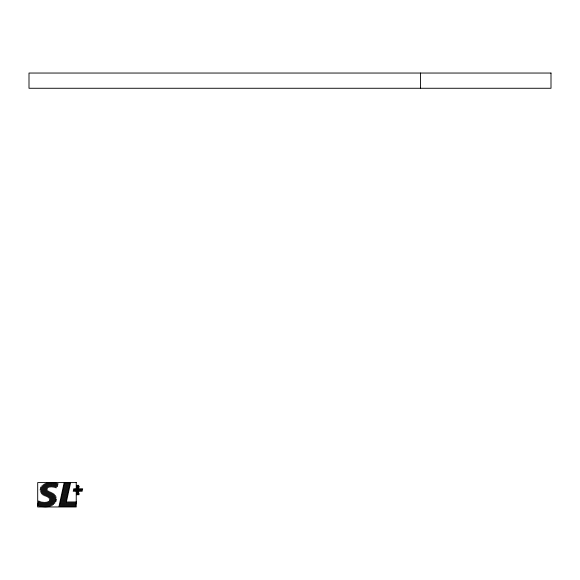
<?xml version="1.0" encoding="UTF-8"?>
<svg xmlns="http://www.w3.org/2000/svg" width="580" height="580" viewBox="0 0 580 580"><rect width="100%" height="100%" fill="white"/><g stroke="black" fill="none" stroke-linecap="round" stroke-linejoin="round"><path stroke-width="0.87" d="M40.158 490.071L40.817 487.07M37.7 505.796L38.758 500.924M40.665 492.181L42.093 485.62M38.613 506.021L39.657 501.258M41.34 493.507L43.29 484.568M39.534 506.253L40.549 501.591M42.137 494.29L44.406 483.879M40.448 506.485L41.441 501.925M42.963 494.928L45.472 483.43M41.376 506.666L42.376 502.07M43.826 495.4L46.516 483.067M42.325 506.739L43.312 502.193M44.703 495.82L47.524 482.857M45.595 496.168L48.524 482.698M44.225 506.884L45.24 502.229M46.472 496.56L47.756 490.665M48.437 487.548L49.503 482.64M45.175 506.956L46.226 502.135M47.35 496.959L48.618 491.159M49.481 487.2L50.482 482.596M46.153 506.905L47.256 501.83M48.198 497.502L49.474 491.651M50.467 487.099L51.439 482.654M47.125 506.848L48.328 501.337M49.003 498.242L50.351 492.043M48.118 506.724L51.236 492.427M52.396 487.12L53.345 482.763M49.133 506.528L52.099 492.906M53.338 487.222L54.295 482.821M50.156 506.26L52.961 493.384M54.281 487.338L55.238 482.937M51.207 505.869L53.809 493.906M55.18 487.628L56.158 483.14M52.287 505.325L54.621 494.617M56.079 487.925L57.079 483.35M53.411 504.607L55.404 495.472M57.326 486.663L58 483.553M54.636 503.454L56.064 496.85M55.876 501.555L56.398 499.17M58.993 506.42L64.075 483.096M59.776 506.42L64.858 483.096M60.74 506.42L65.823 483.096M61.712 506.42L66.794 483.096M62.676 506.42L67.758 483.096M63.64 506.42L68.723 483.096M64.605 506.42L69.687 483.096M65.576 506.42L66.584 501.772M66.54 506.42L67.548 501.772M67.505 506.42L68.52 501.772M68.469 506.42L69.484 501.772M69.433 506.42L70.448 501.772M73.232 491.34L73.805 488.715M70.405 506.42L71.412 501.772M74.037 491.34L74.61 488.715M71.369 506.42L72.377 501.772M74.842 491.34L75.414 488.715M72.333 506.42L73.348 501.772M75.647 491.34L76.219 488.715M76.48 487.504L76.981 485.235M76.48 491.34L77.785 485.235M73.297 506.42L74.312 501.772M74.262 506.42L75.277 501.772M77.299 494.82L79.192 486.156M75.233 506.42L76.241 501.772M78.104 494.82L79.438 488.715M78.909 494.82L79.192 493.536M79.67 491.34L80.243 488.715M80.475 491.34L81.048 488.715M81.272 491.34L81.845 488.715M43.275 506.811L44.254 502.316M66.41 501.772L70.499 483.096M76.48 494.82L78.583 485.235M51.431 487.019L52.389 482.705M82.077 491.34L82.672 488.715M420.5 73.044L420.5 88.269M551 73.044L29 73.044L29 88.269L551 88.269L551 73.044M76.241 482.596L37.7 482.596L37.7 506.956L76.241 506.956L76.241 482.596"/></g></svg>
